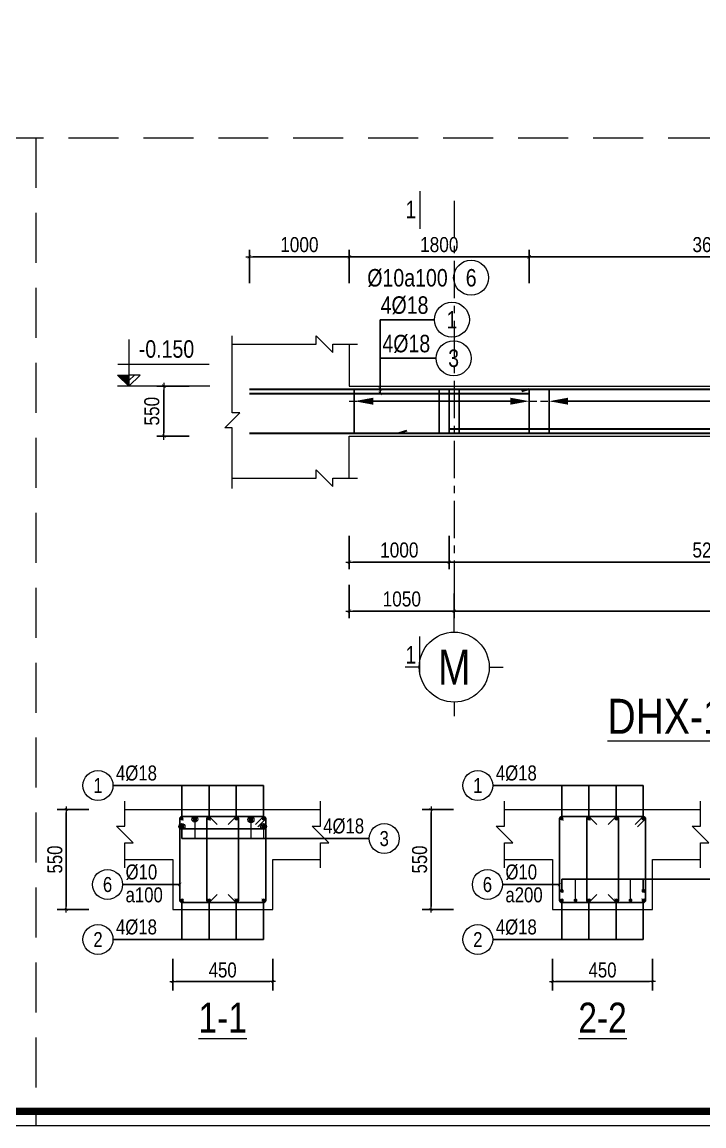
# Model space of a CAD drawing. Header units: millimetres. Extents: x 397144 to 10081729, y 99180 to 1327802.
# Drawn here: x 4923037 to 4929860, y 680550 to 691593 of the extents above; entities that cross this region are included whole.
import ezdxf
from ezdxf.enums import TextEntityAlignment as Align

# ---------------------------------------------------------------- set-up
doc = ezdxf.new("R2010")
doc.units = ezdxf.units.MM
doc.header["$PDSIZE"] = -10
doc.linetypes.add('CENTER', pattern=[2, 1.25, -0.25, 0.25, -0.25])
doc.linetypes.add('HIDDEN', pattern=[0.375, 0.25, -0.125])
doc.layers.get('0').update_dxf_attribs({"linetype": 'CONTINUOUS'})
doc.layers.get('Defpoints').update_dxf_attribs({"color": 12, "linetype": 'CONTINUOUS'})
for name, color, linetype, lineweight in [('kata_dim', 8, 'CONTINUOUS', 13), ('kata_grid', 8, 'CENTER', 13), ('kata_net khuat', 9, 'HIDDEN', 5), ('kata_net manh', 8, 'CONTINUOUS', 5), ('kata_net thay', 4, 'CONTINUOUS', 20), ('kata_text', 7, 'CONTINUOUS', 20), ('kata_thep chu', 1, 'CONTINUOUS', 35), ('kata_thep dai', 220, 'CONTINUOUS', 25)]:
    doc.layers.add(name, color=color, linetype=linetype, lineweight=lineweight)
doc.styles.add('kata_text', font='arial.ttf', dxfattribs={"width": 0.8})
doc.styles.add('Star-HelCon', font='VHELVCN_0.TTF')
doc.dimstyles.new('kata_dim_30', dxfattribs={"dimscale": 60, "dimtxt": 2.5, "dimasz": 0.5, "dimexe": 1.5, "dimexo": 2.5, "dimtad": 1, "dimdec": 0, "dimlfac": 0.5, "dimzin": 0, "dimdsep": 46, "dimtxsty": 'kata_text', "dimblk": 'kata_block_ArchTick', "dimcen": 0.09, "dimdle": 1.2, "dimclrd": 8, "dimclre": 8, "dimclrt": 3, "dimadec": 0, "dimazin": 0, "dimtfac": 1, "dimtdec": 0, "dimtix": 1, "dimtofl": 0, "dimtmove": 0, "dimatfit": 3, "dimfxl": 3.75, "dimfxlon": 1, "dimtolj": 1, "dimtzin": 0, "dimarcsym": 0})
doc.dimstyles.new('kata_dim_70', dxfattribs={"dimscale": 70, "dimtxt": 2.15, "dimasz": 0.5, "dimexe": 1, "dimexo": 2, "dimtad": 1, "dimdec": 0, "dimrnd": 5, "dimzin": 0, "dimdsep": 46, "dimtxsty": 'Star-HelCon', "dimblk": 'kata_block_ArchTick', "dimcen": 0.09, "dimdle": 1.2, "dimclrd": 8, "dimclre": 8, "dimclrt": 3, "dimadec": 0, "dimazin": 0, "dimtfac": 1, "dimtdec": 0, "dimtix": 1, "dimtmove": 2, "dimatfit": 3, "dimfxl": 3.75, "dimfxlon": 1, "dimtolj": 1, "dimtzin": 0, "dimarcsym": 0})
doc.dimstyles.new('kata_rai_thep', dxfattribs={"dimtxt": 2, "dimasz": 1, "dimexe": 0, "dimexo": 0, "dimtad": 1, "dimdec": 0, "dimzin": 12, "dimdsep": 46, "dimtxsty": 'kata_text', "dimblk": 'kata_block_RUNTIC', "dimcen": 0, "dimse1": 1, "dimse2": 1, "dimclrd": 6, "dimclre": 6, "dimclrt": 7, "dimadec": 0, "dimazin": 3, "dimtfac": 1, "dimtdec": 0, "dimtmove": 2, "dimatfit": 3, "dimldrblk": 'kata_block_LEADERTIC', "dimfxl": 1, "dimtolj": 1, "dimtzin": 0, "dimlwd": -1, "dimlwe": -1, "dimarcsym": 0})

# ---------------------------------------------------------------- blocks, each defined once
blk = doc.blocks.new('CHG_XX_Khung ten')
blk.add_lwpolyline([(15, 578.9999998350979), (826, 578.9999998350979), (826, 14.99999983509792), (15, 14.99999983509792)], close=True)
at = {"color": 4, "linetype": 'Continuous', "const_width": 1}
blk.add_lwpolyline([(17.00000000000006, 576.9999998350979), (824.0000000000001, 576.9999998350979), (824, 16.99999983509827), (16.99999999999994, 16.99999983509838)], close=True, dxfattribs=at)
blk = doc.blocks.new('kata_block_TD')
at = {"color": 6, "linetype": 'ByBlock', "lineweight": -2, "style": 'kata_text', "width": 0.8}
blk.add_attdef('SECTDET2', text='', height=5, dxfattribs=at).set_placement((0, 7.970649532882817), align=Align.CENTER)
at = {"color": 0, "linetype": 'ByBlock', "lineweight": -2, "style": 'kata_text', "width": 0.8}
blk.add_attdef('SECTDET1', text='', height=5, dxfattribs=at).set_placement((0, 1.470649532882817), align=Align.CENTER)
at = {"color": 3, "lineweight": 25, "style": 'kata_text', "width": 0.8}
blk.add_attdef('SSCALE', text='', height=2.5, dxfattribs=at).set_placement((0, -3.998868953555331), align=Align.CENTER)
blk = doc.blocks.new('kata_block_ArchTick')
at = {"color": 8}
blk.add_line((1, 0), (-1, 0), dxfattribs=at)
at = {"color": 8, "const_width": 0.15}
blk.add_lwpolyline([(-0.5, -0.5), (0.5, 0.5)], dxfattribs=at)
blk = doc.blocks.new('*D152')
at = {"layer": 'Defpoints', "color": 0, "transparency": 16777216}
for p in [(4926312.087251684, 689244.8651213816), (4925312.087251684, 687949.8651213816), (4926312.087251684, 687949.8651213816)]:
    blk.add_point(p, dxfattribs=at)
at = {"layer": 'kata_dim', "color": 8, "lineweight": -2, "transparency": 16777216}
for p, q in [((4925312.087251684, 688982.3651213816), (4925312.087251684, 689314.8651213816)), ((4926312.087251684, 688982.3651213816), (4926312.087251684, 689314.8651213816)), ((4925347.087251684, 689244.8651213816), (4926277.087251684, 689244.8651213816))]:
    blk.add_line(p, q, dxfattribs=at)
at = {"layer": 'kata_dim', "color": 8, "lineweight": -2, "transparency": 16777216, "xscale": 35, "yscale": 35, "zscale": 35, "rotation": 180}
blk.add_blockref('kata_block_ArchTick', (4925312.087251684, 689244.8651213816), dxfattribs=at)
at = {"layer": 'kata_dim', "color": 8, "lineweight": -2, "transparency": 16777216, "xscale": 35, "yscale": 35, "zscale": 35}
blk.add_blockref('kata_block_ArchTick', (4926312.087251684, 689244.8651213816), dxfattribs=at)
at = {"layer": 'kata_dim', "color": 3, "transparency": 16777216, "insert": (4925812.087251684, 689365.470454715), "char_height": 150.5, "attachment_point": 5, "style": 'Star-HelCon'}
blk.add_mtext('\\A1;1000', dxfattribs=at)
blk = doc.blocks.new('*D153')
at = {"layer": 'Defpoints', "color": 0, "transparency": 16777216}
for p in [(4928112.087251684, 689244.8651213816), (4926312.087251684, 687949.8651213816), (4928112.087251684, 687949.8651213816)]:
    blk.add_point(p, dxfattribs=at)
at = {"layer": 'kata_dim', "color": 8, "lineweight": -2, "transparency": 16777216}
for p, q in [((4926312.087251684, 688982.3651213816), (4926312.087251684, 689314.8651213816)), ((4928112.087251684, 688982.3651213816), (4928112.087251684, 689314.8651213816)), ((4926347.087251684, 689244.8651213816), (4928077.087251684, 689244.8651213816))]:
    blk.add_line(p, q, dxfattribs=at)
at = {"layer": 'kata_dim', "color": 8, "lineweight": -2, "transparency": 16777216, "xscale": 35, "yscale": 35, "zscale": 35, "rotation": 180}
blk.add_blockref('kata_block_ArchTick', (4926312.087251684, 689244.8651213816), dxfattribs=at)
at = {"layer": 'kata_dim', "color": 8, "lineweight": -2, "transparency": 16777216, "xscale": 35, "yscale": 35, "zscale": 35}
blk.add_blockref('kata_block_ArchTick', (4928112.087251684, 689244.8651213816), dxfattribs=at)
at = {"layer": 'kata_dim', "color": 3, "transparency": 16777216, "insert": (4927212.087251684, 689365.470454715), "char_height": 150.5, "attachment_point": 5, "style": 'Star-HelCon'}
blk.add_mtext('\\A1;1800', dxfattribs=at)
blk = doc.blocks.new('*D154')
at = {"layer": 'Defpoints', "color": 0, "transparency": 16777216}
for p in [(4931762.087251684, 689244.8651213816), (4928112.087251684, 687949.8651213816), (4931762.087251684, 687949.8651213816)]:
    blk.add_point(p, dxfattribs=at)
at = {"layer": 'kata_dim', "color": 8, "lineweight": -2, "transparency": 16777216}
for p, q in [((4928112.087251684, 688982.3651213816), (4928112.087251684, 689314.8651213816)), ((4931762.087251684, 688982.3651213816), (4931762.087251684, 689314.8651213816)), ((4928147.087251684, 689244.8651213816), (4931727.087251684, 689244.8651213816))]:
    blk.add_line(p, q, dxfattribs=at)
at = {"layer": 'kata_dim', "color": 8, "lineweight": -2, "transparency": 16777216, "xscale": 35, "yscale": 35, "zscale": 35, "rotation": 180}
blk.add_blockref('kata_block_ArchTick', (4928112.087251684, 689244.8651213816), dxfattribs=at)
at = {"layer": 'kata_dim', "color": 8, "lineweight": -2, "transparency": 16777216, "xscale": 35, "yscale": 35, "zscale": 35}
blk.add_blockref('kata_block_ArchTick', (4931762.087251684, 689244.8651213816), dxfattribs=at)
at = {"layer": 'kata_dim', "color": 3, "transparency": 16777216, "insert": (4929937.087251684, 689365.470454715), "char_height": 150.5, "attachment_point": 5, "style": 'Star-HelCon'}
blk.add_mtext('\\A1;3650', dxfattribs=at)
blk = doc.blocks.new('*D157')
at = {"layer": 'Defpoints', "color": 0, "transparency": 16777216}
for p in [(4924849.158216048, 687949.8651213818), (4924456.58340594, 687449.8651213818), (4924849.158216048, 687449.8651213818)]:
    blk.add_point(p, dxfattribs=at)
at = {"layer": 'kata_dim', "color": 8, "lineweight": -2, "transparency": 16777216}
for p, q in [((4924709.158216048, 687949.8651213818), (4924386.58340594, 687949.8651213818)), ((4924456.58340594, 687914.8651213818), (4924456.58340594, 687484.8651213818)), ((4924709.158216048, 687449.8651213818), (4924386.58340594, 687449.8651213818))]:
    blk.add_line(p, q, dxfattribs=at)
at = {"layer": 'kata_dim', "color": 8, "lineweight": -2, "transparency": 16777216, "xscale": 35, "yscale": 35, "zscale": 35}
for p, rotation in [((4924456.58340594, 687949.8651213818), 90), ((4924456.58340594, 687449.8651213818), 270)]:
    blk.add_blockref('kata_block_ArchTick', p, dxfattribs=dict(at, rotation=rotation))
at = {"layer": 'kata_dim', "color": 3, "transparency": 16777216, "insert": (4924335.978072606, 687699.8651213803), "char_height": 150.5, "attachment_point": 5, "rotation": 90, "style": 'Star-HelCon'}
blk.add_mtext('\\A1;550', dxfattribs=at)
blk = doc.blocks.new('kata_block_CT')
blk.add_hatch(color=256).paths.add_polyline_path([(0, 1.596954857557648), (-1.612010908633238, 1.596954857557648), (0, 0)])
at = {"ltscale": 50}
h = blk.add_hatch(dxfattribs=at)
h.set_pattern_fill('ANSI31', color=8, scale=1.406250541793835, style=0)
h.set_pattern_definition([(45.00000000000001, (0, 5.456968210637569e-12), (-3.157122508925224, 3.157122508925225), [])])
h.paths.add_polyline_path([(0, 1.596954857557648), (0, 0), (1.612010908924276, 1.596954857557648)])
at = {"color": 8, "ltscale": 50}
for p, q in [((-1.592704896858777, 3.140833880479477), (11.46947077315417, 3.140833880479477)), ((11.56125648126181, 5.456968210637569e-12), (-1.63869572513795, 5.456968210637569e-12))]:
    blk.add_line(p, q, dxfattribs=at)
for points in [[(0, 6.69495074864426), (0, 0)], [(0, 0), (-1.612010908633238, 1.596954857557648), (0, 1.596954857557648)], [(0, 0), (1.612010908924276, 1.596954857557648), (0, 1.596954857557648)]]:
    blk.add_lwpolyline(points, dxfattribs=at)
at = {"color": 3, "style": 'kata_text', "width": 0.8}
blk.add_attdef('CT', (1.409564409346785, 4.068271311703938), '', height=2.5, dxfattribs=at)
blk = doc.blocks.new('kata_block_GRID')
for p, q in [((3.061616997868383e-16, 5), (3.061616997868383e-16, 7)), ((-5, 0), (-7, 0)), ((5, 0), (7, 0)), ((-9.184850993605148e-16, -5), (-9.184850993605148e-16, -7))]:
    blk.add_line(p, q)
blk.add_circle((0, 0), 5)
at = {"color": 7, "style": 'kata_text', "width": 0.8}
blk.add_attdef('GRID', text='', height=5, dxfattribs=at).set_placement((0, 0), align=Align.MIDDLE)
blk = doc.blocks.new('*D158')
at = {"layer": 'Defpoints', "color": 0, "transparency": 16777216}
for p in [(4933562.087251684, 687449.8651213816), (4927362.087251684, 686016.0708987508), (4933562.087251684, 685699.8651213816)]:
    blk.add_point(p, dxfattribs=at)
at = {"layer": 'kata_dim', "color": 8, "lineweight": -2, "transparency": 16777216}
for p, q in [((4927362.087251684, 685876.0708987508), (4927362.087251684, 685629.8651213816)), ((4933562.087251684, 685962.3651213816), (4933562.087251684, 685629.8651213816)), ((4927397.087251684, 685699.8651213816), (4933527.087251684, 685699.8651213816))]:
    blk.add_line(p, q, dxfattribs=at)
at = {"layer": 'kata_dim', "color": 8, "lineweight": -2, "transparency": 16777216, "xscale": 35, "yscale": 35, "zscale": 35, "rotation": 180}
blk.add_blockref('kata_block_ArchTick', (4927362.087251684, 685699.8651213816), dxfattribs=at)
at = {"layer": 'kata_dim', "color": 8, "lineweight": -2, "transparency": 16777216, "xscale": 35, "yscale": 35, "zscale": 35}
blk.add_blockref('kata_block_ArchTick', (4933562.087251684, 685699.8651213816), dxfattribs=at)
at = {"layer": 'kata_dim', "color": 3, "transparency": 16777216, "insert": (4930462.087251684, 685820.470454715), "char_height": 150.5, "attachment_point": 5, "style": 'Star-HelCon'}
blk.add_mtext('\\A1;6200', dxfattribs=at)
blk = doc.blocks.new('*D159')
at = {"layer": 'Defpoints', "color": 0, "transparency": 16777216}
for p in [(4926312.087251684, 687449.8651213816), (4927312.087251684, 687449.8651213816), (4926312.087251684, 686189.8651213816)]:
    blk.add_point(p, dxfattribs=at)
at = {"layer": 'kata_dim', "color": 8, "lineweight": -2, "transparency": 16777216}
for p, q in [((4926312.087251684, 686452.3651213816), (4926312.087251684, 686119.8651213816)), ((4927312.087251684, 686452.3651213816), (4927312.087251684, 686119.8651213816)), ((4927277.087251684, 686189.8651213816), (4926347.087251684, 686189.8651213816))]:
    blk.add_line(p, q, dxfattribs=at)
at = {"layer": 'kata_dim', "color": 8, "lineweight": -2, "transparency": 16777216, "xscale": 35, "yscale": 35, "zscale": 35, "rotation": 180}
blk.add_blockref('kata_block_ArchTick', (4926312.087251684, 686189.8651213816), dxfattribs=at)
at = {"layer": 'kata_dim', "color": 8, "lineweight": -2, "transparency": 16777216, "xscale": 35, "yscale": 35, "zscale": 35}
blk.add_blockref('kata_block_ArchTick', (4927312.087251684, 686189.8651213816), dxfattribs=at)
at = {"layer": 'kata_dim', "color": 3, "transparency": 16777216, "insert": (4926812.087251684, 686310.470454715), "char_height": 150.5, "attachment_point": 5, "style": 'Star-HelCon'}
blk.add_mtext('\\A1;1000', dxfattribs=at)
blk = doc.blocks.new('*D160')
at = {"layer": 'Defpoints', "color": 0, "transparency": 16777216}
for p in [(4926312.087251684, 687449.8651213816), (4927312.087251684, 687449.8651213816), (4926312.087251684, 686189.8651213816)]:
    blk.add_point(p, dxfattribs=at)
at = {"layer": 'kata_dim', "color": 8, "lineweight": -2, "transparency": 16777216}
for p, q in [((4926312.087251684, 686452.3651213816), (4926312.087251684, 686119.8651213816)), ((4927312.087251684, 686452.3651213816), (4927312.087251684, 686119.8651213816)), ((4927277.087251684, 686189.8651213816), (4926347.087251684, 686189.8651213816))]:
    blk.add_line(p, q, dxfattribs=at)
at = {"layer": 'kata_dim', "color": 8, "lineweight": -2, "transparency": 16777216, "xscale": 35, "yscale": 35, "zscale": 35, "rotation": 180}
blk.add_blockref('kata_block_ArchTick', (4926312.087251684, 686189.8651213816), dxfattribs=at)
at = {"layer": 'kata_dim', "color": 8, "lineweight": -2, "transparency": 16777216, "xscale": 35, "yscale": 35, "zscale": 35}
blk.add_blockref('kata_block_ArchTick', (4927312.087251684, 686189.8651213816), dxfattribs=at)
at = {"layer": 'kata_dim', "color": 3, "transparency": 16777216, "insert": (4926812.087251684, 686310.470454715), "char_height": 150.5, "attachment_point": 5, "style": 'Star-HelCon'}
blk.add_mtext('\\A1;1000', dxfattribs=at)
blk = doc.blocks.new('*D161')
at = {"layer": 'Defpoints', "color": 0, "transparency": 16777216}
for p in [(4927312.087251684, 687449.8651213816), (4932562.087251684, 687449.8651213816), (4932562.087251684, 686189.8651213816)]:
    blk.add_point(p, dxfattribs=at)
at = {"layer": 'kata_dim', "color": 8, "lineweight": -2, "transparency": 16777216}
for p, q in [((4927312.087251684, 686452.3651213816), (4927312.087251684, 686119.8651213816)), ((4932562.087251684, 686452.3651213816), (4932562.087251684, 686119.8651213816)), ((4927347.087251684, 686189.8651213816), (4932527.087251684, 686189.8651213816))]:
    blk.add_line(p, q, dxfattribs=at)
at = {"layer": 'kata_dim', "color": 8, "lineweight": -2, "transparency": 16777216, "xscale": 35, "yscale": 35, "zscale": 35, "rotation": 180}
blk.add_blockref('kata_block_ArchTick', (4927312.087251684, 686189.8651213816), dxfattribs=at)
at = {"layer": 'kata_dim', "color": 8, "lineweight": -2, "transparency": 16777216, "xscale": 35, "yscale": 35, "zscale": 35}
blk.add_blockref('kata_block_ArchTick', (4932562.087251684, 686189.8651213816), dxfattribs=at)
at = {"layer": 'kata_dim', "color": 3, "transparency": 16777216, "insert": (4929937.087251684, 686310.470454715), "char_height": 150.5, "attachment_point": 5, "style": 'Star-HelCon'}
blk.add_mtext('\\A1;5250', dxfattribs=at)
blk = doc.blocks.new('kata_block_RUNTIC')
at = {"layer": 'kata_dim', "color": 6}
blk.add_line((0, 0.75), (0, -0.75), dxfattribs=at)
blk.add_lwpolyline([(0, 0, 0, 1, 0), (-2.69999999999709, 0, 1, 1, 0)], format="xyseb", dxfattribs=at)
blk = doc.blocks.new('*D164')
at = {"layer": 'Defpoints', "color": 6, "transparency": 16777216}
blk.add_line((4926432.087251684, 687799.8651213816), (4928042.087251684, 687799.8651213816), dxfattribs=at)
at = {"layer": 'Defpoints', "color": 0, "transparency": 16777216}
for p in [(4926362.087251684, 687799.8651213816), (4928112.087251684, 687799.8651213816), (4928112.087251684, 687799.8651213816)]:
    blk.add_point(p, dxfattribs=at)
at = {"layer": 'Defpoints', "color": 6, "transparency": 16777216, "xscale": 70, "yscale": 70, "zscale": 70, "rotation": 180}
blk.add_blockref('kata_block_RUNTIC', (4926362.087251684, 687799.8651213816), dxfattribs=at)
at = {"layer": 'Defpoints', "color": 6, "transparency": 16777216, "xscale": 70, "yscale": 70, "zscale": 70}
blk.add_blockref('kata_block_RUNTIC', (4928112.087251684, 687799.8651213816), dxfattribs=at)
blk = doc.blocks.new('kata_block_LEADERTIC')
at = {"layer": 'kata_dim', "color": 6}
blk.add_lwpolyline([(0, 0, 0, 1, 0), (-2.69999999999709, 0, 1, 1, 0)], format="xyseb", dxfattribs=at)
blk = doc.blocks.new('*D165')
at = {"layer": 'Defpoints', "color": 6, "transparency": 16777216}
blk.add_line((4928382.087251684, 687799.8651213816), (4931492.087251684, 687799.8651213816), dxfattribs=at)
at = {"layer": 'Defpoints', "color": 0, "transparency": 16777216}
for p in [(4928312.087251684, 687799.8651213816), (4931562.087251684, 687799.8651213816), (4931562.087251684, 687799.8651213816)]:
    blk.add_point(p, dxfattribs=at)
at = {"layer": 'Defpoints', "color": 6, "transparency": 16777216, "xscale": 70, "yscale": 70, "zscale": 70, "rotation": 180}
blk.add_blockref('kata_block_RUNTIC', (4928312.087251684, 687799.8651213816), dxfattribs=at)
at = {"layer": 'Defpoints', "color": 6, "transparency": 16777216, "xscale": 70, "yscale": 70, "zscale": 70}
blk.add_blockref('kata_block_RUNTIC', (4931562.087251684, 687799.8651213816), dxfattribs=at)
blk = doc.blocks.new('*U11')
blk.add_circle((2.5, 0), 2.5)
at = {"layer": 'kata_text', "color": 3, "style": 'kata_text', "width": 0.8}
blk.add_attdef('DK2', text='', height=2.5, dxfattribs=at).set_placement((-0.85, 0.8455043070534884), align=Align.RIGHT)
at = {"layer": 'kata_text', "color": 7, "style": 'kata_text', "width": 0.8}
blk.add_attdef('SH3', text='', height=2.5, dxfattribs=at).set_placement((2.5, 0), align=Align.MIDDLE)
blk = doc.blocks.new('*U20')
blk.add_circle((2.5, 0), 2.5)
at = {"layer": 'kata_text', "color": 3, "style": 'kata_text', "width": 0.8}
for tag, p in [('DK2', (-0.85, 0.8455043070534884)), ('KC2', (-0.85, -2.972544307831413))]:
    blk.add_attdef(tag, text='', height=2.5, dxfattribs=at).set_placement(p, align=Align.RIGHT)
at = {"layer": 'kata_text', "color": 7, "style": 'kata_text', "width": 0.8}
blk.add_attdef('SH3', text='', height=2.5, dxfattribs=at).set_placement((2.5, 0), align=Align.MIDDLE)
blk = doc.blocks.new('*U14')
blk.add_circle((2.5, 0), 2.5)
at = {"layer": 'kata_text', "color": 3, "style": 'kata_text', "width": 0.8}
blk.add_attdef('DKKC2', text='', height=2.5, dxfattribs=at).set_placement((-0.85, -1.249999999999998), align=Align.RIGHT)
at = {"layer": 'kata_text', "color": 7, "style": 'kata_text', "width": 0.8}
blk.add_attdef('SH3', text='', height=2.5, dxfattribs=at).set_placement((2.5, 0), align=Align.MIDDLE)
blk = doc.blocks.new('kata_block_SECBAL')
at = {"color": 0, "linetype": 'ByBlock', "lineweight": -2}
blk.add_line((9.278846846427768e-07, 4.357142857143117), (0, -1), dxfattribs=at)
at = {"color": 0, "linetype": 'ByBlock', "lineweight": -2, "style": 'kata_text', "width": 0.8}
blk.add_attdef('DETAIL', text='', height=2.5, dxfattribs=at).set_placement((-0.4999587343882013, 1.749873724336794), align=Align.MIDDLE_RIGHT)
blk = doc.blocks.new('*U15')
at = {"color": 0, "linetype": 'ByBlock', "lineweight": -2}
blk.add_line((9.278846826760661e-07, -1), (1.966710793847991e-15, 4.357142857143117), dxfattribs=at)
at = {"color": 0, "linetype": 'ByBlock', "lineweight": -2, "style": 'kata_text', "width": 0.8}
blk.add_attdef('DETAIL', text='', height=2.5, dxfattribs=at).set_placement((-0.4999587343882013, 1.749873724336794), align=Align.MIDDLE_RIGHT)
blk = doc.blocks.new('*D171')
at = {"layer": 'Defpoints', "color": 0, "ltscale": 0.8, "transparency": 16777216}
for p in [(4926312.087251684, 686452.3651213816), (4927362.087251684, 686016.0708987508), (4926312.087251684, 685699.8651213816)]:
    blk.add_point(p, dxfattribs=at)
at = {"layer": 'kata_dim', "color": 8, "lineweight": -2, "ltscale": 0.8, "transparency": 16777216}
for p, q in [((4926312.087251684, 685962.3651213816), (4926312.087251684, 685629.8651213816)), ((4927362.087251684, 685876.0708987508), (4927362.087251684, 685629.8651213816)), ((4927327.087251684, 685699.8651213816), (4926347.087251684, 685699.8651213816))]:
    blk.add_line(p, q, dxfattribs=at)
at = {"layer": 'kata_dim', "color": 8, "lineweight": -2, "ltscale": 0.8, "transparency": 16777216, "xscale": 35, "yscale": 35, "zscale": 35, "rotation": 180}
blk.add_blockref('kata_block_ArchTick', (4926312.087251684, 685699.8651213816), dxfattribs=at)
at = {"layer": 'kata_dim', "color": 8, "lineweight": -2, "ltscale": 0.8, "transparency": 16777216, "xscale": 35, "yscale": 35, "zscale": 35}
blk.add_blockref('kata_block_ArchTick', (4927362.087251684, 685699.8651213816), dxfattribs=at)
at = {"layer": 'kata_dim', "color": 3, "ltscale": 0.8, "transparency": 16777216, "insert": (4926837.087251684, 685820.470454715), "char_height": 150.5, "attachment_point": 5, "style": 'Star-HelCon'}
blk.add_mtext('\\A1;1050', dxfattribs=at)
blk = doc.blocks.new('*D176')
at = {"layer": 'Defpoints', "color": 0, "transparency": 16777216}
for p in [(4924544.931897187, 682714.9804919506), (4925544.931897187, 682714.9804919506), (4925544.931897187, 681994.9804919506)]:
    blk.add_point(p, dxfattribs=at)
at = {"layer": 'kata_dim', "color": 8, "lineweight": -2, "transparency": 16777216}
for p, q in [((4924544.931897187, 682219.9804919506), (4924544.931897187, 681904.9804919506)), ((4925544.931897187, 682219.9804919506), (4925544.931897187, 681904.9804919506)), ((4924574.931897187, 681994.9804919506), (4925514.931897187, 681994.9804919506))]:
    blk.add_line(p, q, dxfattribs=at)
at = {"layer": 'kata_dim', "color": 8, "lineweight": -2, "transparency": 16777216, "xscale": 30, "yscale": 30, "zscale": 30, "rotation": 180}
blk.add_blockref('kata_block_ArchTick', (4924544.931897187, 681994.9804919506), dxfattribs=at)
at = {"layer": 'kata_dim', "color": 8, "lineweight": -2, "transparency": 16777216, "xscale": 30, "yscale": 30, "zscale": 30}
blk.add_blockref('kata_block_ArchTick', (4925544.931897187, 681994.9804919506), dxfattribs=at)
at = {"layer": 'kata_dim', "color": 3, "transparency": 16777216, "insert": (4925044.931897187, 682109.0664401089), "char_height": 150, "attachment_point": 5, "style": 'kata_text'}
blk.add_mtext('\\A1;450', dxfattribs=at)
blk = doc.blocks.new('*D177')
at = {"layer": 'Defpoints', "color": 0, "transparency": 16777216}
for p in [(4923479.983768354, 683714.9804919509), (4924695.983768349, 683714.9804919509), (4924695.983768349, 682714.9804919509)]:
    blk.add_point(p, dxfattribs=at)
at = {"layer": 'kata_dim', "color": 8, "lineweight": -2, "transparency": 16777216}
for p, q in [((4923704.983768354, 683714.9804919509), (4923389.983768354, 683714.9804919509)), ((4923479.983768354, 682744.9804919509), (4923479.983768354, 683684.9804919509)), ((4923704.983768354, 682714.9804919509), (4923389.983768354, 682714.9804919509))]:
    blk.add_line(p, q, dxfattribs=at)
at = {"layer": 'kata_dim', "color": 8, "lineweight": -2, "transparency": 16777216, "xscale": 30, "yscale": 30, "zscale": 30}
for p, rotation in [((4923479.983768354, 683714.9804919509), 90), ((4923479.983768354, 682714.9804919509), 270)]:
    blk.add_blockref('kata_block_ArchTick', p, dxfattribs=dict(at, rotation=rotation))
at = {"layer": 'kata_dim', "color": 3, "transparency": 16777216, "insert": (4923365.897820195, 683214.9804919494), "char_height": 150, "attachment_point": 5, "rotation": 90, "style": 'kata_text'}
blk.add_mtext('\\A1;550', dxfattribs=at)
blk = doc.blocks.new('kata_block_THEP')
at = {"layer": 'kata_thep chu', "color": 0}
for p, q in [((-0.5, 0), (0.5, 0)), ((-0.3535533905960619, 0.353553390592424), (0.3535533905960619, -0.353553390592424)), ((0.3535533905960619, 0.353553390592424), (-0.3535533905960619, -0.353553390592424)), ((0, 0.5), (0, -0.5))]:
    blk.add_line(p, q, dxfattribs=at)
at = {"layer": 'kata_thep chu', "color": 0, "const_width": 0.08333333333333334}
blk.add_lwpolyline([(-0.5, -1.818989403545856e-12, 1), (0.5000000000145519, -1.818989403545856e-12, 1), (-0.5, -1.818989403545856e-12, 1)], format="xyb", dxfattribs=at)
blk = doc.blocks.new('*U12')
blk.add_circle((-2.5, 0), 2.5)
at = {"layer": 'kata_text', "color": 3, "style": 'kata_text', "width": 0.8}
blk.add_attdef('DK1', (0.5, 0.8455043070534884), '', height=2.5, dxfattribs=at)
at = {"layer": 'kata_text', "color": 7, "style": 'kata_text', "width": 0.8}
blk.add_attdef('SH2', text='', height=2.5, dxfattribs=at).set_placement((-2.5, 0), align=Align.MIDDLE)
blk = doc.blocks.new('*U13')
blk.add_circle((-2.5, 0), 2.5)
at = {"layer": 'kata_text', "color": 3, "style": 'kata_text', "width": 0.8}
for tag, p in [('DK1', (0.5, 0.8455043070534884)), ('KC1', (0.5, -2.972544307831413))]:
    blk.add_attdef(tag, p, '', height=2.5, dxfattribs=at)
at = {"layer": 'kata_text', "color": 7, "style": 'kata_text', "width": 0.8}
blk.add_attdef('SH2', text='', height=2.5, dxfattribs=at).set_placement((-2.5, 0), align=Align.MIDDLE)
blk = doc.blocks.new('*D174')
at = {"layer": 'Defpoints', "color": 0, "transparency": 16777216}
for p in [(4928345.930928897, 682714.9804919506), (4929345.930928897, 682714.9804919506), (4929345.930928897, 681994.9804919506)]:
    blk.add_point(p, dxfattribs=at)
at = {"layer": 'kata_dim', "color": 8, "lineweight": -2, "transparency": 16777216}
for p, q in [((4928345.930928897, 682219.9804919506), (4928345.930928897, 681904.9804919506)), ((4929345.930928897, 682219.9804919506), (4929345.930928897, 681904.9804919506)), ((4928375.930928897, 681994.9804919506), (4929315.930928897, 681994.9804919506))]:
    blk.add_line(p, q, dxfattribs=at)
at = {"layer": 'kata_dim', "color": 8, "lineweight": -2, "transparency": 16777216, "xscale": 30, "yscale": 30, "zscale": 30, "rotation": 180}
blk.add_blockref('kata_block_ArchTick', (4928345.930928897, 681994.9804919506), dxfattribs=at)
at = {"layer": 'kata_dim', "color": 8, "lineweight": -2, "transparency": 16777216, "xscale": 30, "yscale": 30, "zscale": 30}
blk.add_blockref('kata_block_ArchTick', (4929345.930928897, 681994.9804919506), dxfattribs=at)
at = {"layer": 'kata_dim', "color": 3, "transparency": 16777216, "insert": (4928845.930928897, 682109.0664401089), "char_height": 150, "attachment_point": 5, "style": 'kata_text'}
blk.add_mtext('\\A1;450', dxfattribs=at)
blk = doc.blocks.new('*D175')
at = {"layer": 'Defpoints', "color": 0, "transparency": 16777216}
for p in [(4927129.930928905, 683714.9804919509), (4928345.930928899, 683714.9804919509), (4928345.930928899, 682714.9804919509)]:
    blk.add_point(p, dxfattribs=at)
at = {"layer": 'kata_dim', "color": 8, "lineweight": -2, "transparency": 16777216}
for p, q in [((4927354.930928905, 683714.9804919509), (4927039.930928905, 683714.9804919509)), ((4927129.930928905, 682744.9804919509), (4927129.930928905, 683684.9804919509)), ((4927354.930928905, 682714.9804919509), (4927039.930928905, 682714.9804919509))]:
    blk.add_line(p, q, dxfattribs=at)
at = {"layer": 'kata_dim', "color": 8, "lineweight": -2, "transparency": 16777216, "xscale": 30, "yscale": 30, "zscale": 30}
for p, rotation in [((4927129.930928905, 683714.9804919509), 90), ((4927129.930928905, 682714.9804919509), 270)]:
    blk.add_blockref('kata_block_ArchTick', p, dxfattribs=dict(at, rotation=rotation))
at = {"layer": 'kata_dim', "color": 3, "transparency": 16777216, "insert": (4927015.844980747, 683214.9804919494), "char_height": 150, "attachment_point": 5, "rotation": 90, "style": 'kata_text'}
blk.add_mtext('\\A1;550', dxfattribs=at)

msp = doc.modelspace()

# ---------------------------------------------------------------- block references
at = {"layer": 'kata_net thay', "xscale": 72.589395827735, "yscale": 72.589395827735, "zscale": 72.589395827735}
msp.add_blockref('CHG_XX_Khung ten', (4906481.368317187, 679461.1649979055), dxfattribs=at)

# ---------------------------------------------------------------- next in the draw order: linework, layer by layer
at = {"layer": 'kata_dim'}
for points in [[(4925141.328728491, 686925.5537400555), (4925141.328728491, 687534.6210638613), (4925066.328728491, 687534.6210638613), (4925216.328728491, 687684.6210638613), (4925141.328728491, 687684.6210638613), (4925141.328728491, 688452.2587400556)], [(4925141.328728491, 688369.8651213816), (4925978.753918352, 688369.8651213816), (4925978.753918352, 688453.1984547155), (4926145.420585018, 688286.5317880486), (4926145.420585018, 688369.8651213816), (4926395.420585018, 688369.8651213816)], [(4925141.328728491, 687029.8651213816), (4925978.753918352, 687029.8651213816), (4925978.753918352, 687113.1984547155), (4926145.420585018, 686946.5317880486), (4926145.420585018, 687029.8651213816), (4926395.420585018, 687029.8651213816)], [(4924064.931897187, 683131.6471586172), (4924064.931897187, 683381.6471586172), (4924148.265230521, 683381.6471586172), (4923981.598563854, 683548.3138252839), (4924064.931897187, 683548.3138252839), (4924064.931897187, 683798.3138252839)], [(4926024.931897187, 683131.6471586172), (4926024.931897187, 683381.6471586172), (4926108.265230521, 683381.6471586172), (4925941.598563854, 683548.3138252839), (4926024.931897187, 683548.3138252839), (4926024.931897187, 683798.3138252839)], [(4927865.930928897, 683131.6471586172), (4927865.930928897, 683381.6471586172), (4927949.26426223, 683381.6471586172), (4927782.597595563, 683548.3138252839), (4927865.930928897, 683548.3138252839), (4927865.930928897, 683798.3138252839)], [(4929825.930928897, 683131.6471586172), (4929825.930928897, 683381.6471586172), (4929909.26426223, 683381.6471586172), (4929742.597595563, 683548.3138252839), (4929825.930928897, 683548.3138252839), (4929825.930928897, 683798.3138252839)]]:
    msp.add_lwpolyline(points, dxfattribs=at)
at = {"layer": 'kata_grid', "ltscale": 300}
msp.add_line((4927362.087251684, 689804.8651213816), (4927362.087251684, 685629.8651213816), dxfattribs=at)
at = {"layer": 'kata_net khuat', "ltscale": 2000}
msp.add_line((4923174.280843563, 690434.0652705657), (4923174.280843563, 680550.0059233514), dxfattribs=at)
at = {"layer": 'kata_net khuat', "ltscale": 300}
msp.add_line((4926312.087251684, 687799.8651213816), (4933562.087251684, 687799.8651213816), dxfattribs=at)
at = {"layer": 'kata_net khuat', "ltscale": 2000}
msp.add_lwpolyline([(4907751.560045928, 690434.0652705657), (4956386.45523705, 690434.0652705657)], dxfattribs=at)
at = {"layer": 'kata_net manh'}
for p, q in [((4924766.185744456, 683588.3657061784), (4924767.003120477, 683424.9804919506)), ((4925327.853620477, 683583.7543454735), (4925327.853620477, 683424.9804919506)), ((4924636.931897187, 683514.9804919506), (4924636.931897187, 683424.9804919506)), ((4925452.931897187, 683514.9804919506), (4925452.931897187, 683424.9804919506)), ((4928574.923428897, 682806.9804919506), (4928574.923428897, 683019.3747648813)), ((4929125.232928897, 682806.9804919506), (4929125.232928897, 683019.3747648813))]:
    msp.add_line(p, q, dxfattribs=at)
for centre in [(4924765.851620477, 683618.3638454734), (4924636.931897187, 683544.9804919506), (4925327.853620477, 683613.7543454735), (4925452.931897187, 683544.9804919506)]:
    msp.add_circle(centre, 30, dxfattribs=at)
at = {"layer": 'kata_net thay'}
for p, q in [((4926312.087251684, 688369.8651213816), (4926312.087251684, 687949.8651213816)), ((4926312.087251684, 687029.8651213816), (4926312.087251684, 687449.8651213816)), ((4926312.087251684, 687449.8651213816), (4933562.087251684, 687449.8651213816)), ((4924064.931897187, 683714.9804919506), (4926024.931897187, 683714.9804919506)), ((4927865.930928897, 683714.9804919506), (4929825.930928897, 683714.9804919506))]:
    msp.add_line(p, q, dxfattribs=at)
for points in [[(4926312.087251684, 687949.8651213816), (4935862.087251684, 687949.8651213816), (4935862.087251684, 687449.8651213816), (4933862.087251684, 687449.8651213816)], [(4924064.931897187, 683214.9804919506), (4924544.931897187, 683214.9804919506), (4924544.931897187, 682714.9804919506), (4925544.931897187, 682714.9804919506), (4925544.931897187, 683214.9804919506), (4926024.931897187, 683214.9804919506)], [(4927865.930928897, 683214.9804919506), (4928345.930928897, 683214.9804919506), (4928345.930928897, 682714.9804919506), (4929345.930928897, 682714.9804919506), (4929345.930928897, 683214.9804919506), (4929825.930928897, 683214.9804919506)]]:
    msp.add_lwpolyline(points, dxfattribs=at)
at = {"layer": 'kata_thep chu'}
msp.add_lwpolyline([(4925312.087251684, 687920.8651213816), (4935792.087251684, 687920.8651213816, -0.414213562), (4935812.087251684, 687900.8651213816), (4935812.087251684, 687820.8651213816), (4935812.087251684, 687820.8651213816)], format="xyb", dxfattribs=at)
for points in [[(4925312.087251684, 687920.8651213816), (4928112.087251684, 687920.8651213816), (4928037.087251684, 687895.8651213816)], [(4925312.087251684, 687877.8651213816), (4928112.087251684, 687877.8651213816), (4928112.087251684, 687877.8651213816)], [(4927312.087251684, 687521.8651213816), (4927312.087251684, 687521.8651213816), (4932562.087251684, 687521.8651213816), (4932562.087251684, 687521.8651213816)], [(4925312.087251684, 687478.8651213816), (4935740.946394738, 687478.8651213816), (4935740.946394738, 687478.8651213816)], [(4926887.087251684, 687503.8651213816), (4926812.087251684, 687478.8651213816), (4933062.087251684, 687478.8651213816), (4932987.087251684, 687503.8651213816)]]:
    msp.add_lwpolyline(points, dxfattribs=at)
at = {"layer": 'kata_thep dai', "ltscale": 52.5}
for p, q in [((4926362.087251684, 687924.8651213816), (4926362.087251684, 687474.8651213816)), ((4927212.087251684, 687924.8651213816), (4927212.087251684, 687474.8651213816)), ((4927312.087251684, 687924.8651213816), (4927312.087251684, 687474.8651213816)), ((4927412.087251684, 687924.8651213816), (4927412.087251684, 687474.8651213816)), ((4928112.087251684, 687924.8651213816), (4928112.087251684, 687474.8651213816)), ((4928312.087251684, 687924.8651213816), (4928312.087251684, 687474.8651213816))]:
    msp.add_line(p, q, dxfattribs=at)
at = {"layer": 'kata_thep dai'}
msp.add_line((4924614.931897187, 683522.1456418738), (4925474.931897187, 683522.1456418738), dxfattribs=at)
for points in [[(4925372.931897187, 683564.9804919506), (4925452.931897187, 683644.9804919506, -0.414213562), (4925474.931897187, 683622.9804919506), (4925474.931897187, 682806.9804919506, -0.414213562), (4925452.931897187, 682784.9804919506), (4924636.931897187, 682784.9804919506, -0.414213562), (4924614.931897187, 682806.9804919506), (4924614.931897187, 683622.9804919506, -0.414213562), (4924636.931897187, 683644.9804919506), (4925452.931897187, 683644.9804919506, -0.414213562), (4925474.931897187, 683622.9804919506), (4925394.931897187, 683542.9804919506)], [(4924988.931897188, 682864.9804919505), (4924908.931897201, 682784.9804919506), (4924908.931897186, 682784.9804919506, -0.414213562), (4924886.931897186, 682806.9804919506), (4924886.931897186, 683622.9804919506, -0.414213562), (4924908.931897186, 683644.9804919506), (4924908.931897201, 683644.9804919506), (4924988.931897188, 683564.9804919506)], [(4925180.931897186, 683644.9804919506), (4925180.931897186, 683644.9804919506, -0.414213562), (4925202.931897186, 683622.9804919506), (4925202.931897186, 682806.9804919506, -0.414213562), (4925180.931897186, 682784.9804919506), (4925180.931897173, 682784.9804919506), (4925100.931897186, 682864.9804919505)], [(4925100.931897186, 683564.9804919506), (4925180.931897173, 683644.9804919506), (4925180.931897186, 683644.9804919506, -0.414213562), (4925202.931897186, 683622.9804919506), (4925202.931897186, 683622.9804919506)], [(4929173.930928897, 683564.9804919506), (4929253.930928897, 683644.9804919506, -0.414213562), (4929275.930928897, 683622.9804919506), (4929275.930928897, 682806.9804919506, -0.414213562), (4929253.930928897, 682784.9804919506), (4928437.930928897, 682784.9804919506, -0.414213562), (4928415.930928897, 682806.9804919506), (4928415.930928897, 683622.9804919506, -0.414213562), (4928437.930928897, 683644.9804919506), (4929253.930928897, 683644.9804919506, -0.414213562), (4929275.930928897, 683622.9804919506), (4929195.930928897, 683542.9804919506)], [(4928789.930928897, 682864.9804919505), (4928709.930928912, 682784.9804919506), (4928709.930928897, 682784.9804919506, -0.414213562), (4928687.930928897, 682806.9804919506), (4928687.930928897, 683622.9804919506, -0.414213562), (4928709.930928897, 683644.9804919506), (4928709.930928912, 683644.9804919506), (4928789.930928897, 683564.9804919506)], [(4928981.930928897, 683644.9804919506), (4928981.930928897, 683644.9804919506, -0.414213562), (4929003.930928897, 683622.9804919506), (4929003.930928897, 682806.9804919506, -0.414213562), (4928981.930928897, 682784.9804919506), (4928981.930928883, 682784.9804919506), (4928901.930928897, 682864.9804919505)], [(4928901.930928897, 683564.9804919506), (4928981.930928882, 683644.9804919506), (4928981.930928897, 683644.9804919506, -0.414213562), (4929003.930928897, 683622.9804919506), (4929003.930928897, 683622.9804919506)]]:
    msp.add_lwpolyline(points, format="xyb", dxfattribs=at)

# ---------------------------------------------------------------- next in the draw order: block references
at = {"layer": 'kata_dim', "color": 2, "xscale": 70, "yscale": 70, "zscale": 70}
for name, p in [('kata_block_SECBAL', (4927017.75493717, 689594.8651213816)), ('*U15', (4927017.75493717, 685139.8651213816))]:
    msp.add_blockref(name, p, dxfattribs=at).add_auto_attribs({'DETAIL': '1'})
at = {"layer": 'kata_dim', "xscale": 70, "yscale": 70, "zscale": 70}
msp.add_blockref('kata_block_GRID', (4927362.087251684, 685139.8651213816), dxfattribs=at).add_auto_attribs({'GRID': 'M'})
at = {"layer": 'kata_net manh'}
for name, p, xscale, yscale, zscale, values in [('*U14', (4927355.978643561, 689034.8651213816), 70, 70, 70, {'SH3': '6', 'DKKC2': '%%C10a100'}), ('*U11', (4927180.779626008, 688229.8651213816), 70, 70, 70, {'SH3': '3', 'DK2': '4%%c18'}), ('*U12', (4923946.931897187, 683954.9804919506), 60, 60, 60, {'SH2': '1', 'DK1': '4%%C18'}), ('*U12', (4927747.930928897, 683954.9804919506), 60, 60, 60, {'SH2': '1', 'DK1': '4%%C18'}), ('*U11', (4926511.314652275, 683424.9804919506), 60, 60, 60, {'SH3': '3', 'DK2': '4%%C18'}), ('*U13', (4924042.931897187, 682964.9804919506), 60, 60, 60, {'SH2': '6', 'DK1': '%%C10', 'KC1': 'a100'}), ('*U13', (4927843.930928897, 682964.9804919506), 60, 60, 60, {'SH2': '6', 'DK1': '%%C10', 'KC1': 'a200'}), ('*U12', (4923946.931897187, 682414.9804919506), 60, 60, 60, {'SH2': '2', 'DK1': '4%%C18'}), ('*U12', (4927747.930928897, 682414.9804919506), 60, 60, 60, {'SH2': '2', 'DK1': '4%%C18'})]:
    msp.add_blockref(name, p, dxfattribs=dict(at, xscale=xscale, yscale=yscale, zscale=zscale)).add_auto_attribs(values)
ref = msp.add_blockref('*U20', (4927163.21386116, 688614.8651213816), dxfattribs=dict(at, xscale=70, yscale=70, zscale=70))
ref.add_attrib('SH3', '1', dxfattribs={"layer": 'kata_text', "color": 7, "height": 175, "style": 'kata_text', "width": 0.8}).set_placement((4927338.21386116, 688614.8651213816), align=Align.MIDDLE)
ref.add_attrib('DK2', '4%%c18', dxfattribs={"layer": 'kata_text', "color": 3, "height": 175, "style": 'kata_text', "width": 0.8}).set_placement((4927103.71386116, 688674.0504228754), align=Align.RIGHT)
at = {"layer": 'kata_text', "xscale": 70, "yscale": 70, "zscale": 70}
msp.add_blockref('kata_block_CT', (4924106.583405906, 687949.8651213816), dxfattribs=at).add_auto_attribs({'CT': '-0.150'})
at = {"layer": 'kata_text'}
ref = msp.add_blockref('kata_block_TD', (4930237.087251684, 684369.8651213816), dxfattribs=dict(at, xscale=70, yscale=70, zscale=70))
ref.add_attrib('SECTDET1', '%%UDHX-11 (SL=1)', dxfattribs={"layer": '0', "color": 0, "linetype": 'ByBlock', "lineweight": -2, "height": 350, "style": 'kata_text', "width": 0.8}).set_placement((4930237.087251684, 684472.8105886832), align=Align.CENTER)
ref = msp.add_blockref('kata_block_TD', (4925044.931897187, 681394.9804919506), dxfattribs=dict(at, xscale=60, yscale=60, zscale=60))
ref.add_attrib('SECTDET1', '%%u1-1', dxfattribs={"layer": '0', "color": 0, "linetype": 'ByBlock', "lineweight": -2, "height": 300, "style": 'kata_text', "width": 0.8}).set_placement((4925044.931897187, 681483.2194639235), align=Align.CENTER)
ref = msp.add_blockref('kata_block_TD', (4928845.930928897, 681394.9804919506), dxfattribs=dict(at, xscale=60, yscale=60, zscale=60))
ref.add_attrib('SECTDET1', '%%u2-2', dxfattribs={"layer": '0', "color": 0, "linetype": 'ByBlock', "lineweight": -2, "height": 300, "style": 'kata_text', "width": 0.8}).set_placement((4928845.930928897, 681483.2194639235), align=Align.CENTER)
at = {"layer": 'kata_thep chu'}
for p, xscale, yscale, zscale in [((4924636.931897187, 683544.9804919506), 40, 40, 40), ((4924636.931897187, 683622.9804919506), 28, 28, 28), ((4924765.851620477, 683618.3638454734), 40, 40, 40), ((4924908.931897187, 683622.9804919506), 28, 28, 28), ((4925180.931897187, 683622.9804919506), 28, 28, 28), ((4925327.853620477, 683613.7543454735), 40, 40, 40), ((4925452.931897187, 683544.9804919506), 40, 40, 40), ((4925452.931897187, 683622.9804919506), 28, 28, 28), ((4928437.930928897, 683622.9804919506), 28, 28, 28), ((4928709.930928897, 683622.9804919506), 28, 28, 28), ((4928981.930928897, 683622.9804919506), 28, 28, 28), ((4929253.930928897, 683622.9804919506), 28, 28, 28), ((4928437.930928897, 682901.1009919506), 32, 32, 32), ((4929253.930928897, 682901.1009919506), 32, 32, 32), ((4924636.931897187, 682806.9804919506), 32, 32, 32), ((4924908.931897187, 682806.9804919506), 32, 32, 32), ((4925180.931897187, 682806.9804919506), 32, 32, 32), ((4925452.931897187, 682806.9804919506), 32, 32, 32), ((4928437.930928897, 682806.9804919506), 32, 32, 32), ((4928574.923428897, 682806.9804919506), 32, 32, 32), ((4928709.930928897, 682806.9804919506), 32, 32, 32), ((4928981.930928897, 682806.9804919506), 32, 32, 32), ((4929125.232928897, 682806.9804919506), 32, 32, 32), ((4929253.930928897, 682806.9804919506), 32, 32, 32)]:
    msp.add_blockref('kata_block_THEP', p, dxfattribs=dict(at, xscale=xscale, yscale=yscale, zscale=zscale))

# ---------------------------------------------------------------- next in the draw order: dimensions: what is measured, and where the dimension line sits
at = {"layer": 'Defpoints'}
for p1, p2, picture, middle in [((4926362.087251684, 687799.8651213816), (4928112.087251684, 687799.8651213816), '*D164', (4927237.087251684, 687799.8651213816)), ((4928312.087251684, 687799.8651213816), (4931562.087251684, 687799.8651213816), '*D165', (4929937.087251684, 687799.8651213816))]:
    dim = msp.add_aligned_dim(p1=p1, p2=p2, distance=0, text=' ', dimstyle='kata_rai_thep', override={"dimscale": 70}, dxfattribs=at)
    dim.commit()
    dim.dimension.update_dxf_attribs({"geometry": picture, "text_midpoint": middle})
at = {"layer": 'kata_dim'}
for base, p1, p2, picture, middle in [((4926312.087251684, 689244.8651213816), (4925312.087251684, 687949.8651213816), (4926312.087251684, 687949.8651213816), '*D152', (4925812.087251684, 689365.470454715)), ((4928112.087251684, 689244.8651213816), (4926312.087251684, 687949.8651213816), (4928112.087251684, 687949.8651213816), '*D153', (4927212.087251684, 689365.470454715)), ((4931762.087251684, 689244.8651213816), (4928112.087251684, 687949.8651213816), (4931762.087251684, 687949.8651213816), '*D154', (4929937.087251684, 689365.470454715)), ((4926312.087251684, 686189.8651213816), (4927312.087251684, 687449.8651213816), (4926312.087251684, 687449.8651213816), '*D159', (4926812.087251684, 686310.470454715)), ((4926312.087251684, 686189.8651213816), (4927312.087251684, 687449.8651213816), (4926312.087251684, 687449.8651213816), '*D160', (4926812.087251684, 686310.470454715)), ((4932562.087251684, 686189.8651213816), (4927312.087251684, 687449.8651213816), (4932562.087251684, 687449.8651213816), '*D161', (4929937.087251684, 686310.470454715)), ((4933562.087251684, 685699.8651213816), (4927362.087251684, 686016.0708987508), (4933562.087251684, 687449.8651213816), '*D158', (4930462.087251684, 685820.470454715))]:
    dim = msp.add_linear_dim(base=base, p1=p1, p2=p2, dimstyle='kata_dim_70', dxfattribs=at)
    dim.commit()
    dim.dimension.update_dxf_attribs({"geometry": picture, "text_midpoint": middle})
for base, p1, p2, dimstyle, picture, middle in [((4924456.58340594, 687449.8651213818), (4924849.158216046, 687949.8651213816), (4924849.158216046, 687449.8651213816), 'kata_dim_70', '*D157', (4924335.978072606, 687699.8651213803)), ((4923479.983768354, 683714.9804919509), (4924695.983768347, 682714.9804919506), (4924695.983768347, 683714.9804919506), 'kata_dim_30', '*D177', (4923365.897820195, 683214.9804919494)), ((4927129.930928905, 683714.9804919509), (4928345.930928897, 682714.9804919506), (4928345.930928897, 683714.9804919506), 'kata_dim_30', '*D175', (4927015.844980747, 683214.9804919494))]:
    dim = msp.add_linear_dim(base=base, p1=p1, p2=p2, angle=270, text='550', dimstyle=dimstyle, dxfattribs=at)
    dim.commit()
    dim.dimension.update_dxf_attribs({"geometry": picture, "text_midpoint": middle})
at = {"layer": 'kata_dim', "ltscale": 0.8}
dim = msp.add_linear_dim(base=(4926312.087251684, 685699.8651213816), p1=(4927362.087251684, 686016.0708987508), p2=(4926312.087251684, 686452.3651213816), dimstyle='kata_dim_70', dxfattribs=at)
dim.commit()
dim.dimension.update_dxf_attribs({"geometry": '*D171', "text_midpoint": (4926837.087251684, 685820.470454715)})
at = {"layer": 'kata_dim'}
for base, p1, p2, picture, middle in [((4925544.931897187, 681994.9804919506), (4924544.931897187, 682714.9804919506), (4925544.931897187, 682714.9804919506), '*D176', (4925044.931897187, 682109.0664401089)), ((4929345.930928897, 681994.9804919506), (4928345.930928897, 682714.9804919506), (4929345.930928897, 682714.9804919506), '*D174', (4928845.930928897, 682109.0664401089))]:
    dim = msp.add_linear_dim(base=base, p1=p1, p2=p2, text='450', dimstyle='kata_dim_30', dxfattribs=at)
    dim.commit()
    dim.dimension.update_dxf_attribs({"geometry": picture, "text_midpoint": middle})

# ---------------------------------------------------------------- next in the draw order: leaders
at = {"layer": 'kata_net manh'}
for points, override in [([(4926620.779626008, 687920.8651213816), (4926620.779626008, 688614.8651213816), (4927163.21386116, 688614.8651213816)], {"dimldrblk": 'ArchTick'}), ([(4926620.779626008, 687877.8651213816), (4926620.779626008, 688229.8651213816), (4927180.779626008, 688229.8651213816)], {"dimldrblk": 'ArchTick'}), ([(4924636.931897187, 683622.9804919506), (4924636.931897187, 683954.9804919506), (4923946.931897187, 683954.9804919506)], {"dimasz": 0.5, "dimldrblk": 'ArchTick'}), ([(4924908.931897187, 683622.9804919506), (4924908.931897187, 683954.9804919506), (4923946.931897187, 683954.9804919506)], {"dimasz": 0.5, "dimldrblk": 'ArchTick'}), ([(4925180.931897187, 683622.9804919506), (4925180.931897187, 683954.9804919506), (4923946.931897187, 683954.9804919506)], {"dimasz": 0.5, "dimldrblk": 'ArchTick'}), ([(4925452.931897187, 683622.9804919506), (4925452.931897187, 683954.9804919506), (4923946.931897187, 683954.9804919506)], {"dimasz": 0.5, "dimldrblk": 'ArchTick'}), ([(4928437.930928897, 683622.9804919506), (4928437.930928897, 683954.9804919506), (4927747.930928897, 683954.9804919506)], {"dimasz": 0.5, "dimldrblk": 'ArchTick'}), ([(4928709.930928897, 683622.9804919506), (4928709.930928897, 683954.9804919506), (4927747.930928897, 683954.9804919506)], {"dimasz": 0.5, "dimldrblk": 'ArchTick'}), ([(4928981.930928897, 683622.9804919506), (4928981.930928897, 683954.9804919506), (4927747.930928897, 683954.9804919506)], {"dimasz": 0.5, "dimldrblk": 'ArchTick'}), ([(4929253.930928897, 683622.9804919506), (4929253.930928897, 683954.9804919506), (4927747.930928897, 683954.9804919506)], {"dimasz": 0.5, "dimldrblk": 'ArchTick'}), ([(4924636.931897187, 683544.9804919506), (4924636.931897187, 683424.9804919506), (4926511.314652275, 683424.9804919506)], {"dimasz": 0.5, "dimldrblk": 'ArchTick'}), ([(4924614.931897187, 682964.9804919506), (4924042.931897187, 682964.9804919506)], {"dimasz": 0.5, "dimldrblk": 'ArchTick'}), ([(4928415.930928897, 682964.9804919506), (4927843.930928897, 682964.9804919506)], {"dimasz": 0.5, "dimldrblk": 'ArchTick'}), ([(4928437.930928897, 682901.1009919506), (4928437.930928897, 683019.3747648813), (4930488.352238225, 683019.3747648813)], {"dimasz": 0.5, "dimldrblk": 'ArchTick'}), ([(4929253.930928897, 682901.1009919506), (4929253.930928897, 683019.3747648813), (4929943.930928897, 683019.3747648813)], {"dimasz": 0.5, "dimldrblk": 'ArchTick'}), ([(4924636.931897187, 682806.9804919506), (4924636.931897187, 682414.9804919506), (4923946.931897187, 682414.9804919506)], {"dimasz": 0.5, "dimldrblk": 'ArchTick'}), ([(4924908.931897187, 682806.9804919506), (4924908.931897187, 682414.9804919506), (4923946.931897187, 682414.9804919506)], {"dimasz": 0.5, "dimldrblk": 'ArchTick'}), ([(4925180.931897187, 682806.9804919506), (4925180.931897187, 682414.9804919506), (4923946.931897187, 682414.9804919506)], {"dimasz": 0.5, "dimldrblk": 'ArchTick'}), ([(4925452.931897187, 682806.9804919506), (4925452.931897187, 682414.9804919506), (4923946.931897187, 682414.9804919506)], {"dimasz": 0.5, "dimldrblk": 'ArchTick'}), ([(4928437.930928897, 682806.9804919506), (4928437.930928897, 682414.9804919506), (4927747.930928897, 682414.9804919506)], {"dimasz": 0.5, "dimldrblk": 'ArchTick'}), ([(4928709.930928897, 682806.9804919506), (4928709.930928897, 682414.9804919506), (4927747.930928897, 682414.9804919506)], {"dimasz": 0.5, "dimldrblk": 'ArchTick'}), ([(4928981.930928897, 682806.9804919506), (4928981.930928897, 682414.9804919506), (4927747.930928897, 682414.9804919506)], {"dimasz": 0.5, "dimldrblk": 'ArchTick'}), ([(4929253.930928897, 682806.9804919506), (4929253.930928897, 682414.9804919506), (4927747.930928897, 682414.9804919506)], {"dimasz": 0.5, "dimldrblk": 'ArchTick'})]:
    msp.add_leader(points, dimstyle='kata_dim_70', override=override, dxfattribs=at)

doc.saveas('drawing.dxf')
